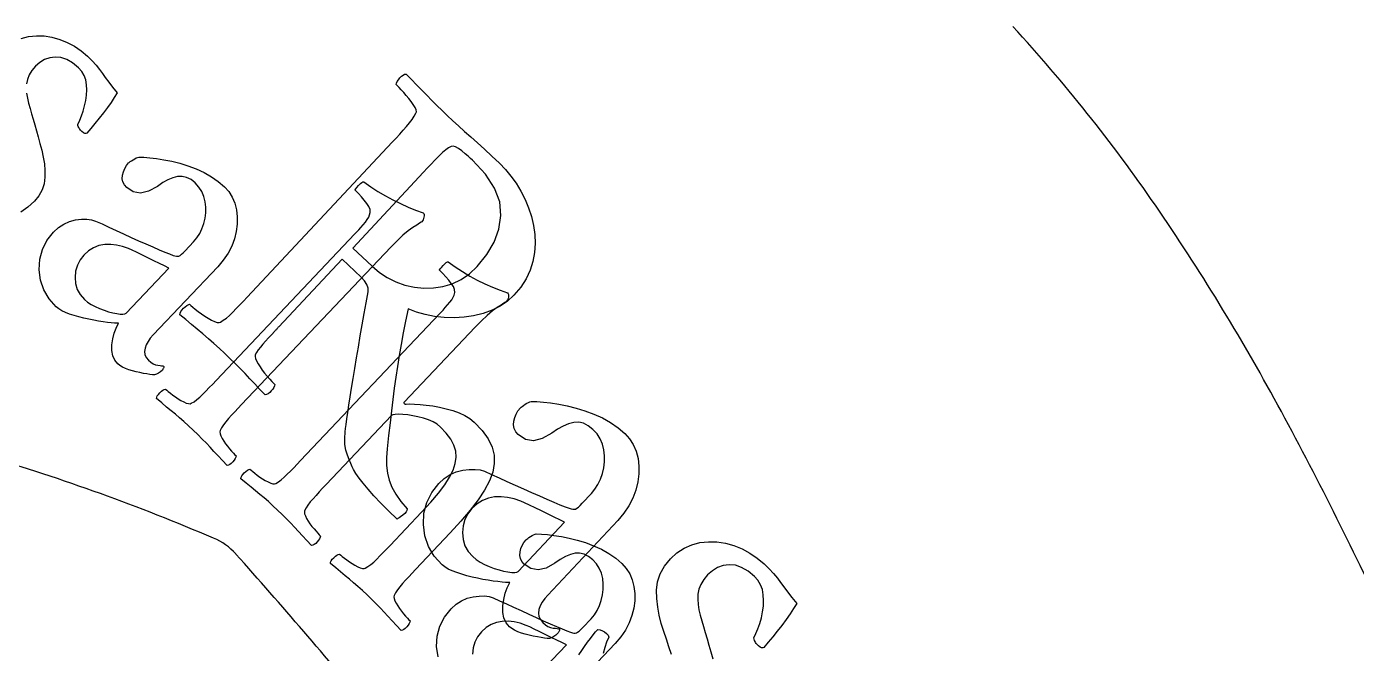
# Model space of a CAD drawing. Header units: millimetres. Extents: x -70 to 70, y -70 to 70.
# Drawn here: x -0.08 to 5.61, y 40.71 to 43.39 of the extents above; entities that cross this region are included whole.
import ezdxf

# ---------------------------------------------------------------- set-up
doc = ezdxf.new("R2010")
doc.units = ezdxf.units.MM
for name, color, linetype in [('CUT_INNER', 6, 'Continuous'), ('CUT_OUTER', 1, 'Continuous'), ('ENGRAVE', 7, 'Continuous'), ('TEXT', 5, 'Continuous')]:
    doc.layers.add(name, color=color, linetype=linetype)

msp = doc.modelspace()

# ---------------------------------------------------------------- linework, layer by layer
at = {"layer": 'CUT_INNER'}
for centre, radius, start, end in [((0.0002, 20.0603), 41.0136, 353.05814, 94.1637), ((0.0003, 20.06), 50.1396, 262.72628, 52.924), ((-0.9924, 38.6743), 6.9674, 34.55205, 42.59536), ((-3.1503, 37.1973), 9.5824, 28.51198, 34.50786), ((-9.2356, 33.8917), 16.5076, 24.93821, 28.51153), ((-2.6203, 33.4632), 8.4267, 66.67918, 73.75193), ((0.6234, 40.9691), 0.25, 41.325, 68.3463), ((-15.6439, 26.4044), 22.0847, 39.54753, 41.8332)]:
    msp.add_arc(centre, radius, start, end, dxfattribs=at)
at = {"layer": 'CUT_OUTER'}
msp.add_circle((0, 0), 70.2, dxfattribs=at)
at = {"layer": 'ENGRAVE'}
msp.add_circle((0, 20.0601), 46.307, dxfattribs=at)
at = {"layer": 'TEXT'}
for points in [[(-0.1081, 43.3392), (-0.0757, 43.3473), (-0.0423, 43.3507), (-0.009, 43.3498), (0.0243, 43.3447), (0.0576, 43.3353), (0.0899, 43.3222), (0.1204, 43.3057), (0.1492, 43.286), (0.1762, 43.2629), (0.1762, 43.2629), (0.196, 43.2433), (0.2133, 43.2246), (0.2281, 43.2067), (0.2404, 43.1897), (0.2526, 43.172), (0.2672, 43.1522), (0.2841, 43.1304), (0.3034, 43.1065), (0.2911, 43.0866), (0.2771, 43.0657), (0.2615, 43.0437), (0.2442, 43.0208), (0.2263, 42.9978), (0.2085, 42.9758), (0.191, 42.9548), (0.1737, 42.9347), (0.1698, 42.9324), (0.1649, 42.9327), (0.1591, 42.9356), (0.1523, 42.9412), (0.1495, 42.9441), (0.1467, 42.9472), (0.144, 42.9507), (0.1414, 42.9543), (0.139, 42.9583), (0.1371, 42.9625), (0.1356, 42.9671), (0.1345, 42.9718), (0.143, 42.9892), (0.1507, 43.0082), (0.1578, 43.0288), (0.1642, 43.0511), (0.1693, 43.0741), (0.1724, 43.0968), (0.1734, 43.1191), (0.1724, 43.1412), (0.1687, 43.1621), (0.1618, 43.1812), (0.1515, 43.1984), (0.1379, 43.2138), (0.1126, 43.2347), (0.0876, 43.2493), (0.0629, 43.2577), (0.0384, 43.2599), (0.0148, 43.2566), (-0.0071, 43.2489), (-0.0274, 43.2367), (-0.0461, 43.2201), (-0.0614, 43.2018), (-0.0729, 43.1831), (-0.0805, 43.1642), (-0.0844, 43.1448)], [(-0.0842, 43.1047), (-0.081, 43.0838), (-0.0758, 43.0623), (-0.0694, 43.0402), (-0.0629, 43.0174), (-0.0562, 42.9939), (-0.0492, 42.9697), (-0.0421, 42.9445), (-0.0348, 42.9181), (-0.0272, 42.8905), (-0.0195, 42.8616), (-0.0127, 42.8322), (-0.0081, 42.8031), (-0.0058, 42.7741), (-0.0057, 42.7453), (-0.0092, 42.7174), (-0.0179, 42.6911), (-0.0315, 42.6663), (-0.0503, 42.643), (-0.0783, 42.6173), (-0.1086, 42.5967)], [(1.6764, 40.694), (1.6706, 40.7386), (1.6732, 40.7833), (1.6844, 40.825), (1.7039, 40.8637), (1.732, 40.8993), (1.7534, 40.9189), (1.7763, 40.9341), (1.8008, 40.9449), (1.8268, 40.9514), (1.8522, 40.9543), (1.8748, 40.9545), (1.8947, 40.9519), (1.9118, 40.9466), (1.9397, 40.9342), (1.969, 40.9209), (1.9998, 40.9068), (2.032, 40.8919), (2.0645, 40.8769), (2.0961, 40.8625), (2.1268, 40.8488), (2.1566, 40.8359), (2.184, 40.8241), (2.2077, 40.8143), (2.2277, 40.8062), (2.2438, 40.8), (2.2513, 40.7974), (2.2579, 40.796), (2.2637, 40.7959), (2.2686, 40.7972), (2.2737, 40.8), (2.2799, 40.8047), (2.2872, 40.8113), (2.2956, 40.8198), (2.3314, 40.8575), (2.3454, 40.8744), (2.3574, 40.8931), (2.3674, 40.9135), (2.3752, 40.9358), (2.3807, 40.959), (2.3835, 40.9823), (2.3837, 41.0058), (2.3812, 41.0293), (2.3756, 41.052), (2.3667, 41.0729), (2.3544, 41.0921), (2.3387, 41.1095), (2.3204, 41.1241), (2.3016, 41.1336), (2.2825, 41.1379), (2.263, 41.1371), (2.2428, 41.132), (2.2217, 41.1233), (2.1995, 41.111), (2.1764, 41.0952), (2.1391, 41.0739), (2.1048, 41.066), (2.0734, 41.0715), (2.0451, 41.0902), (2.0352, 41.1018), (2.029, 41.1144), (2.0264, 41.128), (2.0274, 41.1428), (2.0311, 41.1575), (2.0367, 41.1711), (2.0442, 41.1837), (2.0535, 41.1951), (2.0563, 41.1976), (2.0603, 41.2008), (2.0656, 41.2046), (2.0723, 41.209), (2.0793, 41.2133), (2.0857, 41.2167), (2.0915, 41.219), (2.0967, 41.2203), (2.1188, 41.2195), (2.1442, 41.2174), (2.1727, 41.2139), (2.2045, 41.2091), (2.2381, 41.2025), (2.2723, 41.1938), (2.3069, 41.1828), (2.342, 41.1697), (2.3762, 41.1542), (2.4078, 41.1363), (2.4369, 41.1159), (2.4636, 41.093), (2.4636, 41.093), (2.482, 41.0725), (2.4968, 41.0492), (2.5078, 41.0233), (2.515, 40.9947), (2.5185, 40.9646), (2.5183, 40.9338), (2.5142, 40.9026), (2.5064, 40.8708), (2.4946, 40.8392), (2.4787, 40.8088), (2.4587, 40.7796), (2.4346, 40.7514), (2.1583, 40.4597)], [(2.6751, 40.7047), (2.6645, 40.7366), (2.6537, 40.7693), (2.6428, 40.8026), (2.6318, 40.8366), (2.6228, 40.8718), (2.6165, 40.9073), (2.6129, 40.9431), (2.612, 40.9792), (2.616, 41.0147), (2.6271, 41.049), (2.6455, 41.0819), (2.671, 41.1135), (2.699, 41.1392), (2.7294, 41.1594), (2.7622, 41.1739), (2.7974, 41.1829), (2.8338, 41.1867), (2.8701, 41.1859), (2.9064, 41.1804), (2.9426, 41.1704), (2.9778, 41.1562), (3.0112, 41.1384), (3.0426, 41.117), (3.0721, 41.092), (3.0721, 41.092), (3.0937, 41.0708), (3.1127, 41.0505), (3.1289, 41.0311), (3.1423, 41.0125), (3.1557, 40.9933), (3.1717, 40.9718), (3.1902, 40.9482), (3.2114, 40.9222), (3.198, 40.9005), (3.1829, 40.8776), (3.166, 40.8537), (3.1472, 40.8286), (3.1278, 40.8035), (3.1085, 40.7795), (3.0895, 40.7565), (3.0708, 40.7346), (3.0666, 40.7321), (3.0613, 40.7324), (3.0549, 40.7355), (3.0475, 40.7416), (3.0444, 40.7447), (3.0413, 40.7481), (3.0384, 40.7518), (3.0355, 40.7558), (3.0329, 40.7601), (3.0308, 40.7647), (3.0292, 40.7697), (3.028, 40.7749), (3.0371, 40.7938), (3.0454, 40.8145), (3.0531, 40.837), (3.06, 40.8613), (3.0654, 40.8864), (3.0686, 40.9111), (3.0697, 40.9354), (3.0685, 40.9594), (3.0644, 40.9822), (3.0568, 41.0029), (3.0455, 41.0217), (3.0306, 41.0383), (3.003, 41.061), (2.9757, 41.0769), (2.9487, 41.0859), (2.922, 41.0881), (2.8964, 41.0845), (2.8725, 41.076), (2.8505, 41.0627), (2.8302, 41.0445), (2.8136, 41.0245), (2.8012, 41.0041), (2.793, 40.9834), (2.7888, 40.9623), (2.7879, 40.9408), (2.7892, 40.9186), (2.7928, 40.8959), (2.7985, 40.8725), (2.8055, 40.8485), (2.8128, 40.8237), (2.8202, 40.7981), (2.8278, 40.7718), (2.8357, 40.7444), (2.8438, 40.7156), (2.8522, 40.6856)], [(2.0426, 40.5528), (2.2255, 40.7458), (2.2064, 40.7551), (2.185, 40.7656), (2.1613, 40.7772), (2.1352, 40.79), (2.1097, 40.8025), (2.0875, 40.8131), (2.0688, 40.8219), (2.0535, 40.8288), (2.0278, 40.8379), (2.0022, 40.8437), (1.9767, 40.8464), (1.9513, 40.8459), (1.9266, 40.8415), (1.9035, 40.8326), (1.882, 40.8191), (1.862, 40.801), (1.8457, 40.7804), (1.834, 40.7577), (1.8268, 40.7329), (1.8242, 40.706)], [(2.2795, 40.7032), (2.2913, 40.7211), (2.3035, 40.739), (2.3162, 40.7567), (2.3286, 40.7734), (2.34, 40.7881), (2.3505, 40.8007), (2.3599, 40.8112), (2.3704, 40.8092), (2.3801, 40.8057), (2.3891, 40.8006), (2.3974, 40.7939), (2.401, 40.7902), (2.4038, 40.7864), (2.4058, 40.7826), (2.4071, 40.7788), (2.3977, 40.7575), (2.3898, 40.7342), (2.3834, 40.7089)]]:
    msp.add_lwpolyline(points, dxfattribs=at)
for points in [[(1.9394, 42.8053), (1.9648, 42.7794), (1.9885, 42.7509), (2.0105, 42.7199), (2.0309, 42.6864), (2.049, 42.6511), (2.0641, 42.6148), (2.0763, 42.5776), (2.0855, 42.5394), (2.0911, 42.5008), (2.0925, 42.4623), (2.0896, 42.4238), (2.0826, 42.3853), (2.0706, 42.3475), (2.0531, 42.3111), (2.0301, 42.2758), (2.0015, 42.2419), (1.9737, 42.2161), (1.9423, 42.1944), (1.9075, 42.1767), (1.8692, 42.1631), (1.8287, 42.1533), (1.7876, 42.1471), (1.7458, 42.1445), (1.7033, 42.1456), (1.6616, 42.1502), (1.6219, 42.1579), (1.5844, 42.169), (1.5489, 42.1832), (1.5379, 42.1306), (1.5279, 42.0798), (1.5187, 42.0307), (1.5104, 41.9833), (1.5029, 41.9368), (1.4958, 41.8899), (1.4892, 41.8428), (1.4831, 41.7953), (1.4772, 41.7465), (1.471, 41.695), (1.4646, 41.641), (1.4581, 41.5843), (1.4555, 41.5475), (1.4562, 41.5128), (1.4603, 41.4803), (1.4676, 41.4498), (1.4792, 41.4201), (1.4958, 41.3897), (1.5176, 41.3585), (1.5446, 41.3267), (1.5435, 41.3204), (1.54, 41.3138), (1.5339, 41.307), (1.5254, 41.2999), (1.5165, 41.2935), (1.5095, 41.2886), (1.5044, 41.2854), (1.5012, 41.2838), (1.4643, 41.3191), (1.4313, 41.3521), (1.4023, 41.3826), (1.3772, 41.4108), (1.3559, 41.4364), (1.3383, 41.4589), (1.3245, 41.4785), (1.3145, 41.4952), (1.3092, 41.507), (1.3031, 41.5212), (1.2963, 41.5378), (1.2887, 41.5568), (1.2821, 41.5782), (1.2783, 41.6021), (1.2771, 41.6285), (1.2787, 41.6573), (1.2803, 41.6706), (1.2827, 41.6887), (1.2859, 41.7116), (1.29, 41.7393), (1.2948, 41.771), (1.3003, 41.8059), (1.3064, 41.8438), (1.3132, 41.8848), (1.3205, 41.9281), (1.328, 41.9729), (1.3358, 42.0191), (1.3438, 42.0668), (1.352, 42.1148), (1.3603, 42.1622), (1.3687, 42.2089), (1.3773, 42.2549), (1.3774, 42.2705), (1.3724, 42.2864), (1.3625, 42.3024), (1.3476, 42.3187), (1.2667, 42.3948), (0.9952, 42.1061), (0.993, 42.1037), (0.9908, 42.1013), (0.9885, 42.0989), (0.9863, 42.0965), (0.9841, 42.0942), (0.9818, 42.0918), (0.9796, 42.0894), (0.9774, 42.087), (0.9636, 42.0722), (0.9505, 42.0581), (0.9382, 42.0445), (0.9267, 42.0315), (0.9163, 42.0192), (0.9074, 42.0075), (0.9001, 41.9964), (0.8942, 41.9859), (0.8934, 41.9794), (0.8951, 41.9709), (0.8993, 41.9603), (0.9062, 41.9477), (0.9147, 41.9342), (0.9241, 41.9208), (0.9344, 41.9074), (0.9456, 41.8943), (0.9563, 41.8822), (0.9653, 41.8723), (0.9726, 41.8646), (0.9782, 41.8591), (0.9768, 41.8533), (0.9738, 41.8468), (0.9692, 41.8396), (0.9629, 41.8317), (0.956, 41.8244), (0.9492, 41.8191), (0.9427, 41.8159), (0.9365, 41.8147), (0.9144, 41.8383), (0.8927, 41.8614), (0.8714, 41.884), (0.8505, 41.906), (0.8295, 41.9276), (0.8079, 41.9493), (0.7858, 41.971), (0.7631, 41.9926), (0.7406, 42.0134), (0.7177, 42.0341), (0.6943, 42.0547), (0.6704, 42.0752), (0.6462, 42.0957), (0.6216, 42.1163), (0.5968, 42.1369), (0.5716, 42.1577), (0.5724, 42.164), (0.5753, 42.1707), (0.5801, 42.1777), (0.5869, 42.1851), (0.5945, 42.1918), (0.6014, 42.1969), (0.6077, 42.2003), (0.6134, 42.2021), (0.6193, 42.1968), (0.6274, 42.19), (0.6378, 42.1816), (0.6505, 42.1717), (0.6644, 42.1613), (0.6785, 42.1517), (0.6927, 42.1429), (0.7071, 42.1349), (0.7203, 42.1286), (0.7311, 42.125), (0.7393, 42.1242), (0.7451, 42.1261), (0.7575, 42.1336), (0.7706, 42.1432), (0.7842, 42.1548), (0.7985, 42.1685), (0.8133, 42.1836), (0.8285, 42.1993), (0.8442, 42.2157), (0.8604, 42.2328), (1.4807, 42.8958), (1.4968, 42.9131), (1.5124, 42.9299), (1.5274, 42.9464), (1.5418, 42.9624), (1.5549, 42.9778), (1.5659, 42.9924), (1.5748, 43.0062), (1.5816, 43.0191), (1.5837, 43.0256), (1.5825, 43.0339), (1.5781, 43.0442), (1.5705, 43.0565), (1.561, 43.0696), (1.551, 43.0826), (1.5405, 43.0956), (1.5296, 43.1084), (1.5192, 43.1201), (1.5104, 43.1297), (1.5033, 43.1373), (1.4977, 43.1428), (1.4991, 43.1486), (1.5021, 43.1551), (1.5068, 43.1623), (1.513, 43.1702), (1.52, 43.1775), (1.5267, 43.1828), (1.5332, 43.186), (1.5395, 43.1872), (1.5623, 43.1641), (1.5848, 43.1413), (1.6069, 43.1185), (1.6285, 43.096), (1.6501, 43.0738), (1.6719, 43.0519), (1.6938, 43.0304), (1.7159, 43.0094), (1.7395, 42.9874), (1.7641, 42.9648), (1.7898, 42.9416), (1.8166, 42.9178), (1.8447, 42.8926), (1.8746, 42.8654), (1.9062, 42.8363), (1.9394, 42.8053)], [(1.8437, 42.3633), (1.8859, 42.415), (1.9169, 42.4686), (1.9368, 42.524), (1.9456, 42.5813), (1.9403, 42.6398), (1.9183, 42.6989), (1.8793, 42.7585), (1.8235, 42.8186), (1.8153, 42.8261), (1.8051, 42.8352), (1.7928, 42.8458), (1.7784, 42.858), (1.7639, 42.869), (1.7514, 42.8759), (1.7409, 42.8787), (1.7323, 42.8774), (1.7216, 42.8717), (1.7093, 42.8628), (1.6953, 42.8509), (1.6797, 42.8357), (1.6633, 42.819), (1.6469, 42.802), (1.6305, 42.7848), (1.614, 42.7675), (1.3114, 42.4424), (1.3939, 42.3648), (1.4253, 42.3385), (1.4593, 42.3164), (1.4959, 42.2984), (1.535, 42.2845), (1.5755, 42.2752), (1.6161, 42.271), (1.6568, 42.2719), (1.6977, 42.2779), (1.7375, 42.2897), (1.7752, 42.3079), (1.8105, 42.3324), (1.8437, 42.3633)], [(0.7626, 42.7045), (0.7811, 42.684), (0.7958, 42.6607), (0.8068, 42.6348), (0.8141, 42.6062), (0.8176, 42.5761), (0.8173, 42.5453), (0.8132, 42.5141), (0.8054, 42.4823), (0.7936, 42.4507), (0.7777, 42.4203), (0.7577, 42.3911), (0.7337, 42.3629), (0.4573, 42.0712), (0.4453, 42.0573), (0.4356, 42.0432), (0.4281, 42.0289), (0.4227, 42.0144), (0.4205, 42.0003), (0.4222, 41.987), (0.4279, 41.9747), (0.4376, 41.9632), (0.4477, 41.9546), (0.4578, 41.9482), (0.4678, 41.9439), (0.4777, 41.9417), (0.4867, 41.9406), (0.4937, 41.9396), (0.4988, 41.9388), (0.5019, 41.9381), (0.503, 41.9365), (0.5034, 41.9346), (0.5031, 41.9323), (0.5021, 41.9296), (0.5008, 41.9269), (0.4994, 41.9246), (0.4981, 41.9226), (0.4967, 41.921), (0.4889, 41.9137), (0.4808, 41.9078), (0.4722, 41.9033), (0.4633, 41.9003), (0.4545, 41.901), (0.4436, 41.9024), (0.4307, 41.9043), (0.4158, 41.9068), (0.3999, 41.9098), (0.3841, 41.9133), (0.3685, 41.9174), (0.3531, 41.922), (0.3387, 41.9273), (0.3261, 41.9332), (0.3154, 41.9397), (0.3065, 41.9469), (0.2935, 41.9629), (0.2849, 41.9819), (0.2807, 42.0039), (0.2809, 42.029), (0.2845, 42.0547), (0.2904, 42.0786), (0.2985, 42.1007), (0.3089, 42.121), (0.3016, 42.1211), (0.2913, 42.1217), (0.2779, 42.1229), (0.2614, 42.1246), (0.2428, 42.1269), (0.2234, 42.13), (0.2031, 42.1337), (0.1818, 42.138), (0.1604, 42.143), (0.1396, 42.1484), (0.1195, 42.1542), (0.0999, 42.1606), (0.0819, 42.1674), (0.0663, 42.1749), (0.0532, 42.1829), (0.0425, 42.1915), (0.0118, 42.2262), (-0.0106, 42.2642), (-0.0246, 42.3055), (-0.0304, 42.3501), (-0.0277, 42.3948), (-0.0166, 42.4365), (0.003, 42.4752), (0.031, 42.5108), (0.0524, 42.5304), (0.0754, 42.5456), (0.0998, 42.5564), (0.1258, 42.5629), (0.1512, 42.5658), (0.1738, 42.566), (0.1937, 42.5634), (0.2108, 42.5581), (0.2387, 42.5457), (0.268, 42.5324), (0.2988, 42.5183), (0.331, 42.5034), (0.3635, 42.4884), (0.3951, 42.474), (0.4258, 42.4603), (0.4556, 42.4474), (0.4831, 42.4356), (0.5067, 42.4258), (0.5267, 42.4177), (0.5428, 42.4115), (0.5503, 42.4089), (0.5569, 42.4075), (0.5627, 42.4074), (0.5677, 42.4087), (0.5728, 42.4115), (0.5789, 42.4162), (0.5862, 42.4228), (0.5946, 42.4313), (0.6304, 42.469), (0.6445, 42.4859), (0.6565, 42.5046), (0.6664, 42.525), (0.6742, 42.5473), (0.6797, 42.5705), (0.6825, 42.5938), (0.6827, 42.6173), (0.6802, 42.6408), (0.6747, 42.6635), (0.6657, 42.6844), (0.6534, 42.7036), (0.6377, 42.721), (0.6194, 42.7356), (0.6006, 42.7451), (0.5815, 42.7494), (0.562, 42.7486), (0.5418, 42.7435), (0.5207, 42.7348), (0.4985, 42.7225), (0.4755, 42.7067), (0.4381, 42.6854), (0.4038, 42.6775), (0.3724, 42.683), (0.3441, 42.7017), (0.3343, 42.7133), (0.328, 42.7259), (0.3254, 42.7395), (0.3264, 42.7543), (0.3301, 42.769), (0.3357, 42.7826), (0.3432, 42.7952), (0.3526, 42.8066), (0.3553, 42.8091), (0.3593, 42.8123), (0.3646, 42.8161), (0.3713, 42.8206), (0.3783, 42.8248), (0.3847, 42.8282), (0.3905, 42.8305), (0.3957, 42.8318), (0.4178, 42.831), (0.4432, 42.8289), (0.4717, 42.8254), (0.5035, 42.8206), (0.5371, 42.814), (0.5713, 42.8053), (0.6059, 42.7943), (0.641, 42.7812), (0.6752, 42.7657), (0.7068, 42.7478), (0.736, 42.7274), (0.7626, 42.7045)], [(1.321, 42.5033), (1.3289, 42.5117), (1.3375, 42.521), (1.3468, 42.5313), (1.3567, 42.5424), (1.3661, 42.5537), (1.3738, 42.5644), (1.3797, 42.5746), (1.3839, 42.5842), (1.3866, 42.5953), (1.3855, 42.6074), (1.3806, 42.6203), (1.3719, 42.634), (1.3608, 42.6482), (1.3487, 42.6622), (1.3356, 42.6761), (1.3216, 42.69), (1.322, 42.6917), (1.3246, 42.6957), (1.3295, 42.7018), (1.3366, 42.7102), (1.3442, 42.7182), (1.3504, 42.7236), (1.3553, 42.7263), (1.3588, 42.7263), (1.3888, 42.7045), (1.4195, 42.6843), (1.451, 42.6656), (1.4832, 42.6484), (1.5158, 42.6326), (1.5482, 42.6181), (1.5805, 42.605), (1.6127, 42.5932), (1.6151, 42.59), (1.6165, 42.5858), (1.6168, 42.5808), (1.616, 42.5749), (1.6145, 42.5688), (1.6125, 42.5635), (1.6099, 42.5588), (1.6067, 42.5548), (1.6043, 42.5533), (1.5971, 42.5487), (1.5852, 42.5411), (1.5685, 42.5305), (1.5482, 42.5161), (1.5257, 42.4973), (1.5009, 42.4741), (1.4739, 42.4466), (0.8358, 41.7732), (0.821, 41.7574), (0.8068, 41.7421), (0.7932, 41.7273), (0.7802, 41.713), (0.7684, 41.6992), (0.7585, 41.686), (0.7504, 41.6736), (0.7441, 41.6618), (0.7432, 41.656), (0.7443, 41.6485), (0.7475, 41.6395), (0.7528, 41.6288), (0.7595, 41.6173), (0.767, 41.606), (0.7753, 41.5948), (0.7844, 41.5837), (0.7932, 41.5735), (0.8008, 41.565), (0.8071, 41.5583), (0.8121, 41.5533), (0.8108, 41.548), (0.808, 41.5421), (0.8037, 41.5354), (0.7979, 41.5282), (0.7915, 41.5215), (0.7853, 41.5167), (0.7793, 41.5138), (0.7736, 41.5127), (0.7538, 41.5341), (0.7352, 41.5542), (0.7177, 41.5731), (0.7015, 41.5906), (0.6851, 41.6079), (0.6675, 41.6259), (0.6484, 41.6447), (0.6281, 41.6643), (0.6081, 41.6829), (0.5889, 41.7004), (0.5704, 41.7166), (0.5527, 41.7316), (0.5346, 41.7465), (0.5151, 41.7627), (0.4941, 41.7801), (0.4717, 41.7987), (0.4725, 41.8045), (0.4751, 41.8106), (0.4796, 41.817), (0.4859, 41.8238), (0.4928, 41.83), (0.4992, 41.8346), (0.505, 41.8377), (0.5102, 41.8393), (0.5154, 41.8346), (0.5223, 41.8289), (0.531, 41.822), (0.5413, 41.814), (0.5526, 41.8058), (0.5642, 41.7982), (0.576, 41.7912), (0.588, 41.7848), (0.5992, 41.7799), (0.6084, 41.7773), (0.6156, 41.7768), (0.6207, 41.7787), (0.6322, 41.7855), (0.6442, 41.7943), (0.6568, 41.8049), (0.6699, 41.8175), (0.6835, 41.8312), (0.6976, 41.8456), (0.7121, 41.8606), (0.727, 41.8763)], [(0.1633, 42.2231), (0.1766, 42.2119), (0.1918, 42.2016), (0.2089, 42.1922), (0.228, 42.1838), (0.2476, 42.1765), (0.2663, 42.1705), (0.2843, 42.1659), (0.3014, 42.1625), (0.3164, 42.1605), (0.3281, 42.1602), (0.3365, 42.1614), (0.3416, 42.1643), (0.5245, 42.3573), (0.5054, 42.3666), (0.484, 42.3771), (0.4603, 42.3887), (0.4342, 42.4015), (0.4087, 42.414), (0.3866, 42.4246), (0.3679, 42.4334), (0.3526, 42.4403), (0.3269, 42.4494), (0.3012, 42.4552), (0.2757, 42.4579), (0.2503, 42.4574), (0.2256, 42.453), (0.2025, 42.4441), (0.181, 42.4306), (0.161, 42.4125), (0.1447, 42.3919), (0.133, 42.3692), (0.1258, 42.3444), (0.1232, 42.3175), (0.1255, 42.2906), (0.1329, 42.2659), (0.1455, 42.2434), (0.1633, 42.2231)], [(1.8306, 41.6982), (1.8649, 41.662), (1.8906, 41.6263), (1.9078, 41.591), (1.9165, 41.5563), (1.9173, 41.5211), (1.9108, 41.4845), (1.8971, 41.4466), (1.876, 41.4074), (1.8482, 41.366), (1.8145, 41.3218), (1.7747, 41.2746), (1.7289, 41.2245), (1.5804, 41.0678), (1.5656, 41.052), (1.5514, 41.0368), (1.5377, 41.0219), (1.5247, 41.0076), (1.513, 40.9938), (1.503, 40.9807), (1.4949, 40.9682), (1.4887, 40.9564), (1.4877, 40.9506), (1.4888, 40.9431), (1.492, 40.9341), (1.4973, 40.9234), (1.504, 40.912), (1.5115, 40.9006), (1.5198, 40.8894), (1.5289, 40.8783), (1.5378, 40.8681), (1.5454, 40.8596), (1.5516, 40.8529), (1.5566, 40.8479), (1.5553, 40.8426), (1.5525, 40.8367), (1.5482, 40.8301), (1.5425, 40.8228), (1.5361, 40.8161), (1.5299, 40.8113), (1.5239, 40.8084), (1.5181, 40.8073), (1.4983, 40.8287), (1.4797, 40.8489), (1.4623, 40.8677), (1.446, 40.8852), (1.4297, 40.9025), (1.412, 40.9206), (1.393, 40.9394), (1.3726, 40.9589), (1.3527, 40.9776), (1.3335, 40.995), (1.315, 41.0112), (1.2973, 41.0262), (1.2792, 41.0412), (1.2597, 41.0573), (1.2387, 41.0747), (1.2163, 41.0933), (1.217, 41.0991), (1.2196, 41.1052), (1.2241, 41.1117), (1.2304, 41.1184), (1.2374, 41.1246), (1.2437, 41.1292), (1.2495, 41.1323), (1.2548, 41.1339), (1.26, 41.1293), (1.2669, 41.1235), (1.2755, 41.1166), (1.2858, 41.1086), (1.2972, 41.1004), (1.3087, 41.0928), (1.3205, 41.0858), (1.3326, 41.0795), (1.3438, 41.0746), (1.3529, 41.0719), (1.3601, 41.0715), (1.3653, 41.0733), (1.3767, 41.0802), (1.3887, 41.0889), (1.4013, 41.0996), (1.4144, 41.1121), (1.4281, 41.1258), (1.4421, 41.1402), (1.4566, 41.1552), (1.4715, 41.1709), (1.6063, 41.3131), (1.6452, 41.3557), (1.6782, 41.3948), (1.7051, 41.4305), (1.726, 41.4627), (1.7411, 41.4926), (1.7504, 41.5212), (1.754, 41.5485), (1.752, 41.5745), (1.7442, 41.5999), (1.7308, 41.6255), (1.7117, 41.6513), (1.687, 41.6773), (1.6726, 41.689), (1.6556, 41.6991), (1.636, 41.7078), (1.6138, 41.715), (1.5907, 41.7208), (1.5683, 41.7254), (1.5466, 41.7288), (1.5257, 41.731), (1.5073, 41.7319), (1.4932, 41.7315), (1.4833, 41.7298), (1.4777, 41.7269), (1.1972, 41.4308), (1.1824, 41.415), (1.1682, 41.3998), (1.1546, 41.3849), (1.1416, 41.3706), (1.1298, 41.3568), (1.1199, 41.3437), (1.1118, 41.3312), (1.1055, 41.3194), (1.1045, 41.3136), (1.1057, 41.3061), (1.1089, 41.2971), (1.1142, 41.2864), (1.1209, 41.275), (1.1284, 41.2636), (1.1367, 41.2524), (1.1458, 41.2413), (1.1546, 41.2311), (1.1622, 41.2226), (1.1685, 41.2159), (1.1735, 41.2109), (1.1722, 41.2056), (1.1694, 41.1997), (1.1651, 41.1931), (1.1593, 41.1858), (1.1529, 41.1791), (1.1467, 41.1743), (1.1407, 41.1714), (1.135, 41.1703), (1.1152, 41.1917), (1.0966, 41.2119), (1.0791, 41.2307), (1.0629, 41.2482), (1.0465, 41.2655), (1.0289, 41.2836), (1.0098, 41.3024), (0.9895, 41.3219), (0.9695, 41.3406), (0.9503, 41.358), (0.9318, 41.3742), (0.9141, 41.3892), (0.896, 41.4042), (0.8765, 41.4203), (0.8555, 41.4377), (0.8331, 41.4563), (0.8339, 41.4621), (0.8365, 41.4682), (0.841, 41.4747), (0.8473, 41.4814), (0.8542, 41.4876), (0.8606, 41.4922), (0.8664, 41.4953), (0.8716, 41.4969), (0.8768, 41.4923), (0.8837, 41.4865), (0.8923, 41.4796), (0.9027, 41.4716), (0.914, 41.4634), (0.9256, 41.4558), (0.9374, 41.4488), (0.9494, 41.4425), (0.9606, 41.4376), (0.9698, 41.4349), (0.977, 41.4345), (0.9821, 41.4363), (0.9936, 41.4432), (1.0056, 41.4519), (1.0181, 41.4626), (1.0313, 41.4751), (1.0449, 41.4888), (1.059, 41.5032), (1.0735, 41.5182), (1.0884, 41.5339), (1.6824, 42.1609), (1.6897, 42.1687), (1.698, 42.1777), (1.7072, 42.1879), (1.7174, 42.1993), (1.7271, 42.2109), (1.735, 42.2219), (1.7411, 42.2322), (1.7453, 42.2418), (1.748, 42.2529), (1.7469, 42.265), (1.742, 42.2779), (1.7333, 42.2917), (1.7222, 42.3058), (1.7101, 42.3198), (1.697, 42.3338), (1.683, 42.3476), (1.6834, 42.3494), (1.686, 42.3533), (1.6909, 42.3595), (1.698, 42.3678), (1.7056, 42.3759), (1.7118, 42.3812), (1.7167, 42.3839), (1.7202, 42.3839), (1.7502, 42.3622), (1.7809, 42.3419), (1.8124, 42.3232), (1.8446, 42.306), (1.8772, 42.2902), (1.9096, 42.2757), (1.9419, 42.2626), (1.9741, 42.2508), (1.9765, 42.2476), (1.9778, 42.2435), (1.9782, 42.2384), (1.9774, 42.2325), (1.9759, 42.2264), (1.9739, 42.2211), (1.9712, 42.2164), (1.9681, 42.2124), (1.9657, 42.2109), (1.9585, 42.2064), (1.9466, 42.1987), (1.9298, 42.1881), (1.9096, 42.1737), (1.8871, 42.1549), (1.8623, 42.1318), (1.8352, 42.1042), (1.5314, 41.7835), (1.5304, 41.7819), (1.5304, 41.7802), (1.5312, 41.7784), (1.533, 41.7764), (1.534, 41.7758), (1.5355, 41.7754), (1.5375, 41.7752), (1.5401, 41.7752), (1.5565, 41.7758), (1.5763, 41.7753), (1.5994, 41.7738), (1.6257, 41.7712), (1.6539, 41.7673), (1.6822, 41.7621), (1.7108, 41.7554), (1.7395, 41.7474), (1.7669, 41.7377), (1.7912, 41.7263), (1.8124, 41.7131), (1.8306, 41.6982)], [(2.4757, 41.6496), (2.4959, 41.6273), (2.512, 41.6021), (2.5241, 41.5739), (2.5322, 41.5428), (2.5361, 41.5099), (2.5359, 41.4765), (2.5317, 41.4424), (2.5232, 41.4077), (2.5105, 41.3734), (2.4934, 41.3402), (2.4717, 41.3082), (2.4456, 41.2775), (2.1459, 40.9586), (2.1329, 40.9435), (2.1224, 40.9281), (2.1142, 40.9125), (2.1085, 40.8966), (2.1061, 40.8812), (2.1081, 40.8668), (2.1143, 40.8534), (2.1249, 40.8409), (2.1359, 40.8316), (2.1469, 40.8247), (2.1579, 40.82), (2.1687, 40.8176), (2.1785, 40.8165), (2.1861, 40.8155), (2.1916, 40.8146), (2.195, 40.8138), (2.1962, 40.8121), (2.1967, 40.81), (2.1964, 40.8075), (2.1953, 40.8046), (2.1939, 40.8017), (2.1924, 40.7991), (2.1909, 40.7969), (2.1894, 40.7952), (2.181, 40.7872), (2.1722, 40.7808), (2.1629, 40.7759), (2.1532, 40.7725), (2.1436, 40.7733), (2.1317, 40.7747), (2.1177, 40.7767), (2.1014, 40.7794), (2.084, 40.7826), (2.0669, 40.7864), (2.0499, 40.7908), (2.0331, 40.7957), (2.0174, 40.8014), (2.0036, 40.8077), (1.9919, 40.8148), (1.9822, 40.8227), (1.9679, 40.84), (1.9585, 40.8606), (1.9538, 40.8846), (1.954, 40.9119), (1.9578, 40.9399), (1.9641, 40.9659), (1.9728, 40.99), (1.984, 41.0122), (1.9762, 41.0123), (1.9649, 41.0129), (1.9503, 41.0142), (1.9323, 41.016), (1.9121, 41.0184), (1.8909, 41.0216), (1.8688, 41.0256), (1.8456, 41.0302), (1.8223, 41.0355), (1.7996, 41.0413), (1.7776, 41.0476), (1.7563, 41.0544), (1.7366, 41.0618), (1.7196, 41.0699), (1.7053, 41.0786), (1.6937, 41.0879), (1.6601, 41.1255), (1.6356, 41.1668), (1.6201, 41.2117), (1.6136, 41.2603), (1.6163, 41.309), (1.6282, 41.3545), (1.6494, 41.3967), (1.6798, 41.4356), (1.703, 41.457), (1.7279, 41.4737), (1.7545, 41.4856), (1.7828, 41.4927), (1.8104, 41.496), (1.8351, 41.4962), (1.8567, 41.4935), (1.8754, 41.4879), (1.9058, 41.4744), (1.9378, 41.4601), (1.9714, 41.4449), (2.0066, 41.4288), (2.042, 41.4125), (2.0765, 41.397), (2.11, 41.3823), (2.1425, 41.3683), (2.1724, 41.3556), (2.1983, 41.3449), (2.22, 41.3363), (2.2376, 41.3296), (2.2457, 41.3267), (2.253, 41.3253), (2.2593, 41.3252), (2.2647, 41.3266), (2.2702, 41.3297), (2.2769, 41.3349), (2.2848, 41.3421), (2.2939, 41.3514), (2.3327, 41.3926), (2.348, 41.411), (2.361, 41.4314), (2.3717, 41.4537), (2.3801, 41.478), (2.386, 41.5033), (2.389, 41.5287), (2.389, 41.5543), (2.3862, 41.5799), (2.3801, 41.6046), (2.3703, 41.6273), (2.3568, 41.6481), (2.3396, 41.667), (2.3196, 41.6828), (2.2992, 41.6931), (2.2783, 41.6977), (2.2571, 41.6968), (2.2351, 41.6911), (2.2121, 41.6815), (2.1881, 41.6681), (2.163, 41.6508), (2.1224, 41.6275), (2.0851, 41.6187), (2.0509, 41.6245), (2.0199, 41.6448), (2.0092, 41.6573), (2.0024, 41.671), (1.9995, 41.6859), (2.0005, 41.702), (2.0044, 41.718), (2.0105, 41.7329), (2.0186, 41.7466), (2.0287, 41.7591), (2.0317, 41.7618), (2.0361, 41.7653), (2.0418, 41.7694), (2.0491, 41.7743), (2.0567, 41.779), (2.0636, 41.7827), (2.0699, 41.7852), (2.0756, 41.7867), (2.0997, 41.7859), (2.1273, 41.7837), (2.1584, 41.78), (2.1931, 41.7749), (2.2297, 41.7679), (2.2669, 41.7585), (2.3047, 41.7467), (2.343, 41.7326), (2.3802, 41.7159), (2.4148, 41.6965), (2.4466, 41.6744), (2.4757, 41.6496)], [(1.825, 41.1228), (1.8396, 41.1106), (1.8562, 41.0995), (1.8749, 41.0894), (1.8957, 41.0803), (1.917, 41.0724), (1.9375, 41.066), (1.9571, 41.061), (1.9757, 41.0574), (1.9921, 41.0553), (2.0048, 41.055), (2.014, 41.0564), (2.0195, 41.0595), (2.2179, 41.2705), (2.1971, 41.2805), (2.1737, 41.2918), (2.1478, 41.3044), (2.1194, 41.3183), (2.0915, 41.3317), (2.0674, 41.3432), (2.047, 41.3527), (2.0303, 41.3602), (2.0022, 41.3699), (1.9743, 41.3762), (1.9465, 41.379), (1.9188, 41.3783), (1.892, 41.3734), (1.8669, 41.3636), (1.8435, 41.3488), (1.8217, 41.3291), (1.8041, 41.3065), (1.7914, 41.2817), (1.7838, 41.2547), (1.7811, 41.2254), (1.7836, 41.1962), (1.7918, 41.1693), (1.8056, 41.1449), (1.825, 41.1228)]]:
    msp.add_lwpolyline(points, close=True, dxfattribs=at)

doc.saveas('drawing.dxf')
